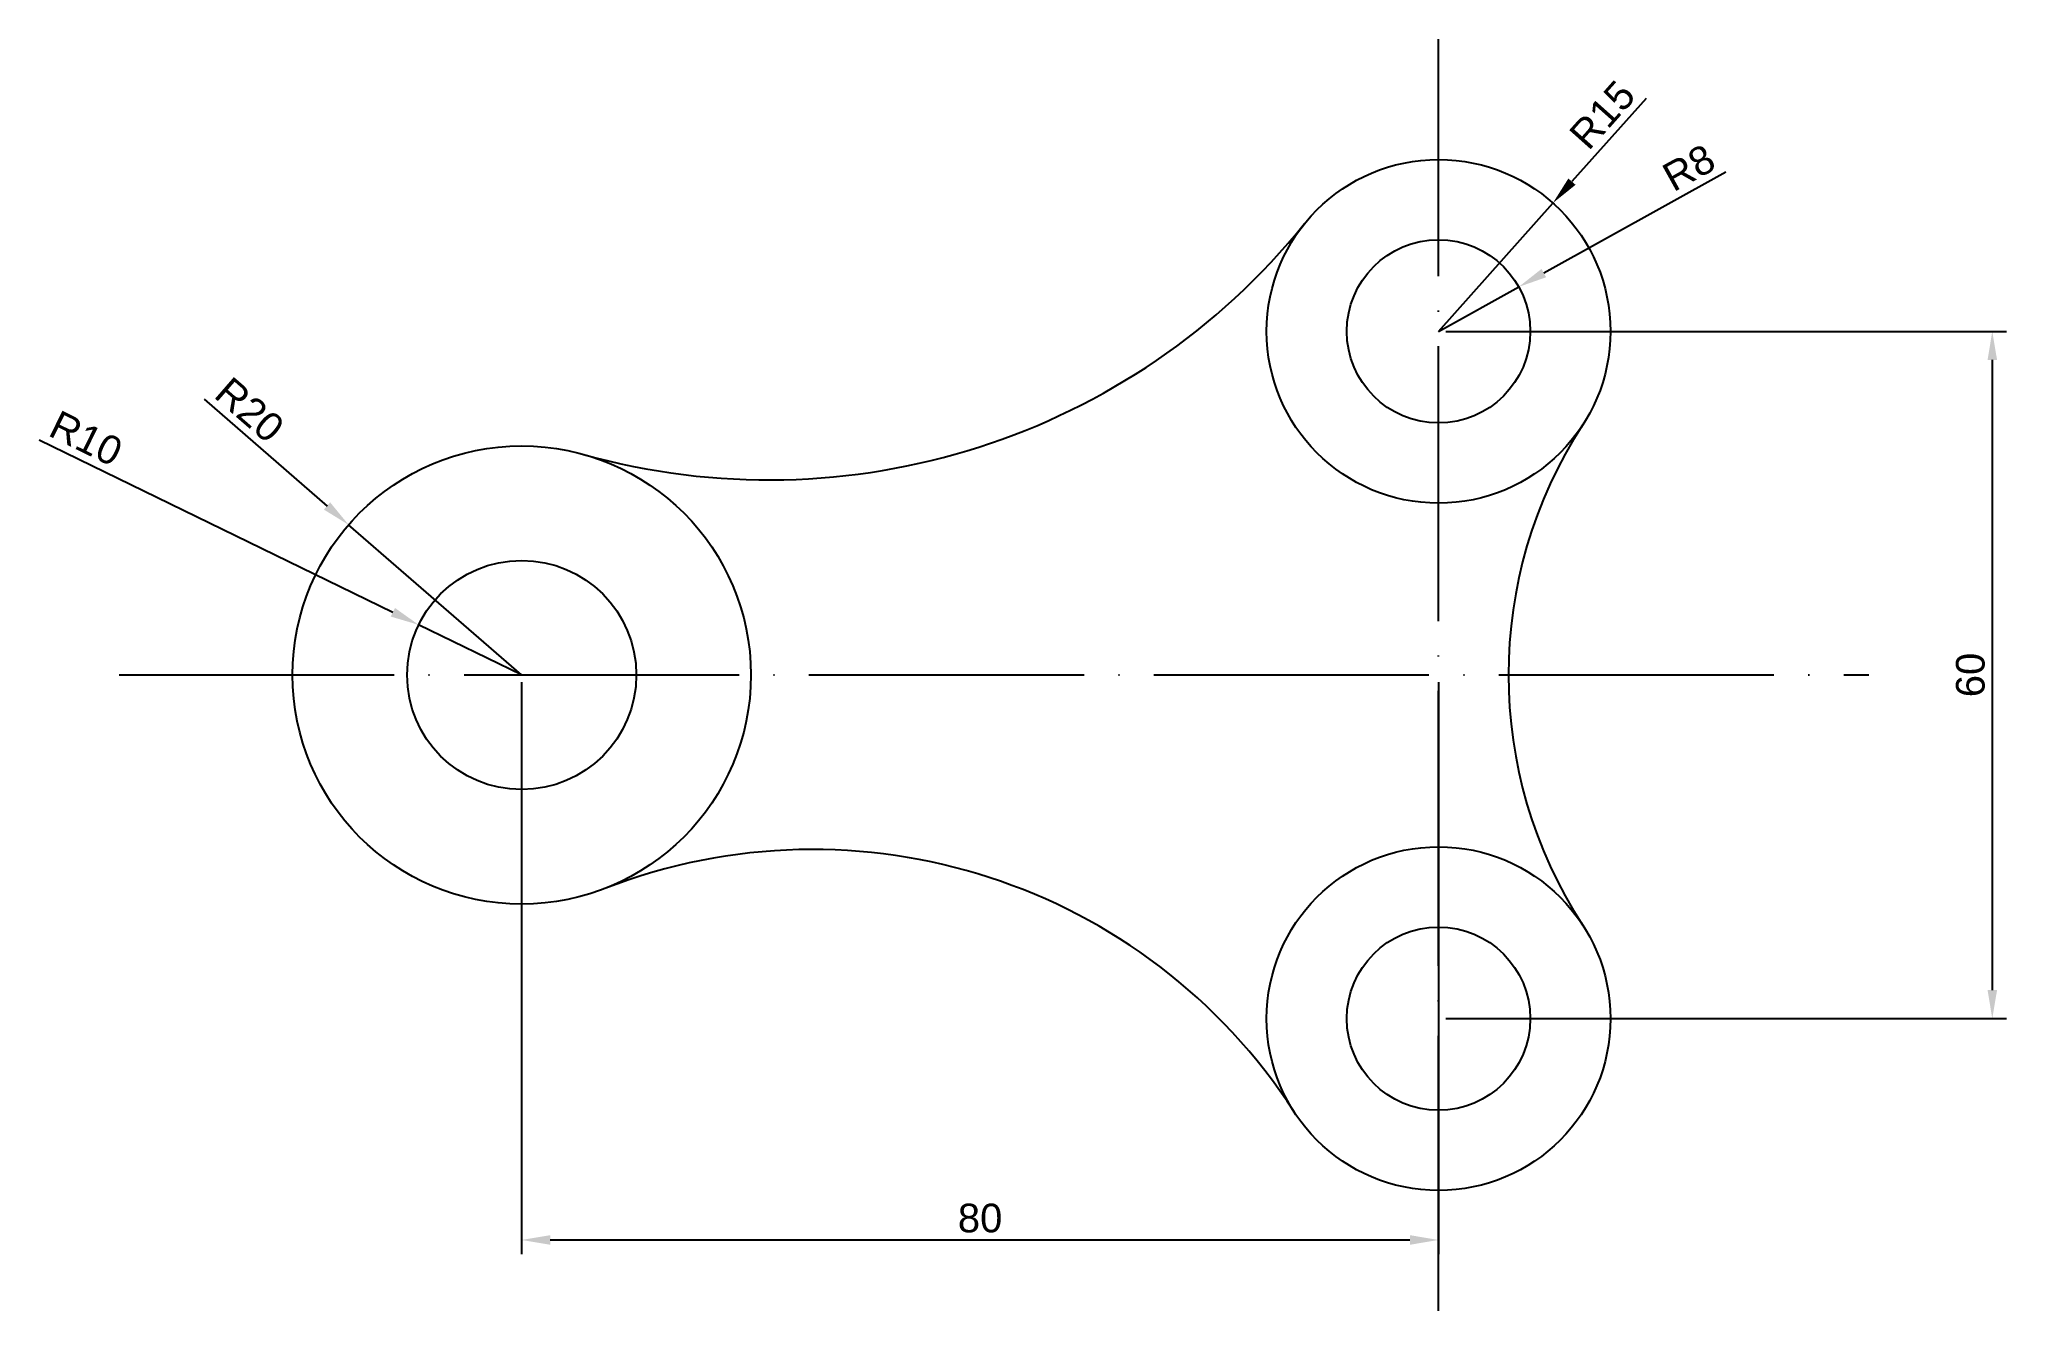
# Model space of a CAD drawing. Header units: millimetres. Extents: x 2485 to 2656, y 1345 to 1456.
import ezdxf

# ---------------------------------------------------------------- set-up
doc = ezdxf.new("R2010")
doc.units = ezdxf.units.MM
doc.linetypes.add('ACAD_ISO04W100', pattern=[30, 24, -3, 0, -3])
doc.layers.add('Layer1', color=20, linetype='ACAD_ISO04W100')
doc.styles.get("Standard").update_dxf_attribs({"font": 'arial.ttf'})
doc.dimstyles.new('ISO-25', dxfattribs={"dimtxt": 2.5, "dimasz": 2.5, "dimexe": 1.25, "dimexo": 0.625, "dimtad": 1, "dimtxsty": 'Standard', "dimcen": 2.5, "dimadec": 0, "dimazin": 0, "dimtfac": 1, "dimtmove": 0, "dimatfit": 3, "dimfxl": 1, "dimarcsym": 0})

# ---------------------------------------------------------------- blocks, each defined once
blk = doc.blocks.new('*D1')
at = {"color": 0, "lineweight": -2, "transparency": 16777216}
for p, q in [((2526.92, 1399.72), (2526.92, 1349.78)), ((2606.92, 1399.72), (2606.92, 1349.78)), ((2529.42, 1351.03), (2604.42, 1351.03))]:
    blk.add_line(p, q, dxfattribs=at)
at = {"color": 0, "transparency": 16777216}
for points in [[(2529.42, 1351.45), (2529.42, 1350.61), (2526.92, 1351.03)], [(2604.42, 1351.45), (2604.42, 1350.61), (2606.92, 1351.03)]]:
    blk.add_solid(points, dxfattribs=at)
at = {"layer": 'Defpoints', "color": 0, "transparency": 16777216}
for p in [(2526.92, 1400.35), (2606.92, 1400.35), (2606.92, 1351.03)]:
    blk.add_point(p, dxfattribs=at)
at = {"color": 0, "transparency": 16777216, "insert": (2566.92, 1352.93), "char_height": 2.5, "attachment_point": 5}
blk.add_mtext('80', dxfattribs=at)
blk = doc.blocks.new('*D2')
at = {"color": 0, "lineweight": -2, "transparency": 16777216}
for p, q in [((2607.55, 1430.35), (2656.49, 1430.35)), ((2655.24, 1427.85), (2655.24, 1372.85)), ((2607.55, 1370.35), (2656.49, 1370.35))]:
    blk.add_line(p, q, dxfattribs=at)
at = {"color": 0, "transparency": 16777216}
for points in [[(2654.83, 1427.85), (2655.66, 1427.85), (2655.24, 1430.35)], [(2654.83, 1372.85), (2655.66, 1372.85), (2655.24, 1370.35)]]:
    blk.add_solid(points, dxfattribs=at)
at = {"layer": 'Defpoints', "color": 0, "transparency": 16777216}
for p in [(2606.92, 1430.35), (2606.92, 1370.35), (2655.24, 1370.35)]:
    blk.add_point(p, dxfattribs=at)
at = {"color": 0, "transparency": 16777216, "insert": (2653.34, 1400.35), "char_height": 2.5, "attachment_point": 5, "rotation": 90}
blk.add_mtext('60', dxfattribs=at)
blk = doc.blocks.new('*D3')
at = {"color": 0, "lineweight": -2, "transparency": 16777216}
for p, q in [((2484.83, 1420.87), (2515.69, 1405.83)), ((2526.92, 1400.35), (2517.93, 1404.73))]:
    blk.add_line(p, q, dxfattribs=at)
at = {"color": 0, "transparency": 16777216}
blk.add_solid([(2515.87, 1406.2), (2515.5, 1405.45), (2517.93, 1404.73)], dxfattribs=at)
at = {"layer": 'Defpoints', "color": 0, "transparency": 16777216}
for p in [(2517.93, 1404.73), (2526.92, 1400.35)]:
    blk.add_point(p, dxfattribs=at)
at = {"color": 0, "transparency": 16777216, "insert": (2488.91, 1421), "char_height": 2.5, "attachment_point": 5, "rotation": 334.0099}
blk.add_mtext('R10', dxfattribs=at)
blk = doc.blocks.new('*D4')
at = {"color": 0, "lineweight": -2, "transparency": 16777216}
for p, q in [((2499.21, 1424.42), (2509.94, 1415.1)), ((2526.92, 1400.35), (2511.82, 1413.46))]:
    blk.add_line(p, q, dxfattribs=at)
at = {"color": 0, "transparency": 16777216}
blk.add_solid([(2510.21, 1415.42), (2509.66, 1414.79), (2511.82, 1413.46)], dxfattribs=at)
at = {"layer": 'Defpoints', "color": 0, "transparency": 16777216}
for p in [(2511.82, 1413.46), (2526.92, 1400.35)]:
    blk.add_point(p, dxfattribs=at)
at = {"color": 0, "transparency": 16777216, "insert": (2503.18, 1423.49), "char_height": 2.5, "attachment_point": 5, "rotation": 319.026}
blk.add_mtext('R20', dxfattribs=at)
blk = doc.blocks.new('*D5')
at = {"color": 0, "lineweight": -2, "transparency": 16777216}
for p, q in [((2632, 1444.24), (2616.11, 1435.44)), ((2606.92, 1430.35), (2613.92, 1434.23))]:
    blk.add_line(p, q, dxfattribs=at)
at = {"color": 0, "transparency": 16777216}
blk.add_solid([(2615.91, 1435.8), (2616.31, 1435.07), (2613.92, 1434.23)], dxfattribs=at)
at = {"layer": 'Defpoints', "color": 0, "transparency": 16777216}
for p in [(2613.92, 1434.23), (2606.92, 1430.35)]:
    blk.add_point(p, dxfattribs=at)
at = {"color": 0, "transparency": 16777216, "insert": (2628.77, 1444.63), "char_height": 2.5, "attachment_point": 5, "rotation": 28.9835}
blk.add_mtext('R8', dxfattribs=at)
blk = doc.blocks.new('*D6')
at = {"color": 0, "lineweight": -2, "transparency": 16777216}
for p, q in [((2625.05, 1450.69), (2618.56, 1443.42)), ((2606.92, 1430.35), (2616.9, 1441.55))]:
    blk.add_line(p, q, dxfattribs=at)
at = {"color": 0, "transparency": 16777216}
blk.add_solid([(2618.25, 1443.69), (2618.88, 1443.14), (2616.9, 1441.55)], dxfattribs=at)
at = {"layer": 'Defpoints', "color": 0, "transparency": 16777216}
for p in [(2616.9, 1441.55), (2606.92, 1430.35)]:
    blk.add_point(p, dxfattribs=at)
at = {"color": 0, "transparency": 16777216, "insert": (2621.22, 1449.25), "char_height": 2.5, "attachment_point": 5, "rotation": 48.2993}
blk.add_mtext('R15', dxfattribs=at)

msp = doc.modelspace()

# ---------------------------------------------------------------- linework, layer by layer
for centre, radius in [((2606.923, 1430.35), 15), ((2606.923, 1430.35), 8), ((2526.923, 1400.35), 20), ((2526.923, 1400.35), 10), ((2606.923, 1370.35), 15), ((2606.923, 1370.35), 8)]:
    msp.add_circle(centre, radius)
for centre, radius, start, end in [((2548.504, 1477.384), 60, 254.34991, 321.16187), ((2653.021, 1400.35), 40, 146.94427, 213.05573), ((2552.303, 1335.113), 50, 32.82719, 111.2581)]:
    msp.add_arc(centre, radius, start, end)
at = {"layer": 'Layer1'}
for p, q in [((2606.923, 1344.858), (2606.923, 1455.842)), ((2491.79, 1400.35), (2644.455, 1400.35)), ((2526.923, 1400.35), (2526.923, 1400.35))]:
    msp.add_line(p, q, dxfattribs=at)

# ---------------------------------------------------------------- dimensions: what is measured, and where the dimension line sits
dim = msp.add_radius_dim(center=(2606.923, 1430.35), mpoint=(2616.902, 1441.549), dimstyle='ISO-25')
dim.commit()
dim.dimension.update_dxf_attribs({"geometry": '*D6', "text_midpoint": (2621.217, 1449.251)})
for center, mpoint, picture, middle in [((2606.923, 1430.35), (2613.921, 1434.226), '*D5', (2629.693, 1442.963)), ((2526.923, 1400.35), (2511.823, 1413.464), '*D4', (2501.931, 1422.055)), ((2526.923, 1400.35), (2517.934, 1404.732), '*D3', (2488.078, 1419.288))]:
    dim = msp.add_radius_dim(center=center, mpoint=mpoint, dimstyle='ISO-25')
    dim.commit()
    dim.dimension.update_dxf_attribs({"geometry": picture, "text_midpoint": middle, "dimtype": 164})
dim = msp.add_linear_dim(base=(2655.245, 1370.35), p1=(2606.923, 1430.35), p2=(2606.923, 1370.35), angle=90, dimstyle='ISO-25')
dim.commit()
dim.dimension.update_dxf_attribs({"geometry": '*D2', "text_midpoint": (2653.343, 1400.35)})
dim = msp.add_linear_dim(base=(2606.923, 1351.03), p1=(2526.923, 1400.35), p2=(2606.923, 1400.35), dimstyle='ISO-25')
dim.commit()
dim.dimension.update_dxf_attribs({"geometry": '*D1', "text_midpoint": (2566.923, 1352.931)})

doc.saveas('drawing.dxf')
